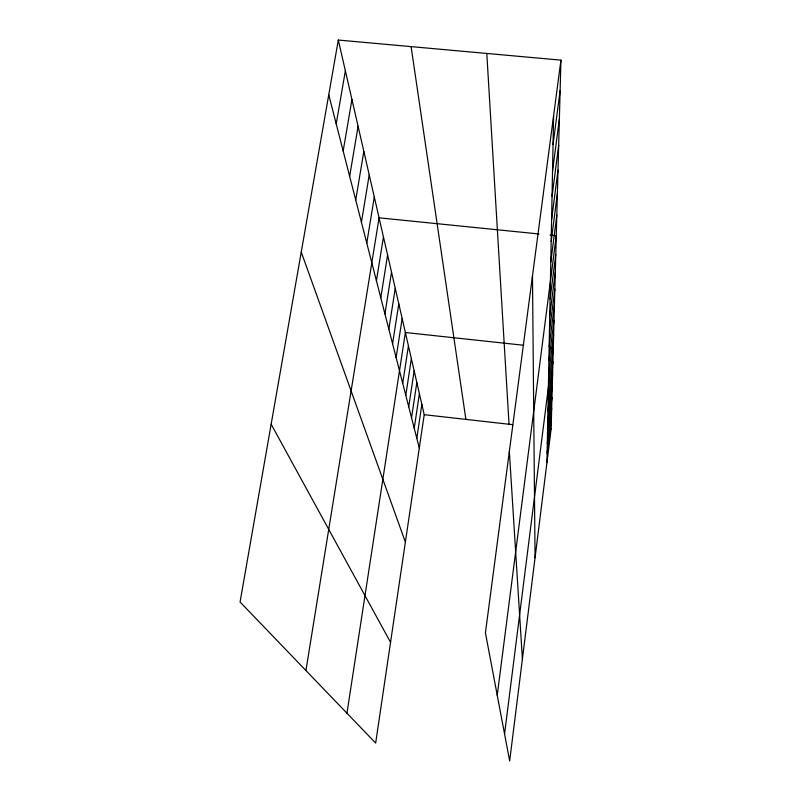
<?xml version="1.0" encoding="UTF-8"?>
<svg xmlns="http://www.w3.org/2000/svg" width="801" height="801" viewBox="0 0 801 801"><rect width="100%" height="100%" fill="white"/><g stroke="black" fill="none" stroke-linecap="round" stroke-linejoin="round"><path stroke-width="1.2" d="M546.933 462.638L553.591 115.825M560.93 60.145L485.426 632.86L509.666 760.95L551.138 429.006L560.93 60.145L338.312 40.05L240.07 602.022L375.659 743.078L424.21 414.688L338.312 40.05M547.303 443.394L551.689 408.44M547.113 453.216L551.408 418.933M548.895 360.74L554.022 320.28M548.635 374.287L553.641 334.718M504.56 733.976L553.281 348.465L549.586 348.065M548.144 399.479L552.93 361.571M547.924 411.213L552.6 374.087M547.704 422.417L552.279 386.052M547.504 433.131L551.979 397.486M497.241 695.298L556.264 235.714L550.127 235.094M550.077 298.963L555.774 254.508M549.756 315.674L555.303 272.28M549.456 331.494L554.853 289.121M549.166 346.493L554.422 305.101M552.049 196.295L558.667 145.432M551.599 219.624L558.007 170.192M551.178 241.481L557.396 193.401M550.788 261.997L556.815 215.199M553.04 144.591L560.119 90.613M552.52 171.344L559.368 118.969M416.82 438.327L421.857 404.405M408.73 406.798L414.157 370.833M411.544 417.762L416.83 382.508M414.237 428.265L419.394 393.681M402.723 383.339L408.43 345.872M405.797 395.334L411.364 358.638M346.953 713.21L405.366 332.505L523.784 345.281M392.58 343.759L398.788 303.799M396.125 357.596L402.162 318.498M384.921 313.912L391.519 272.09M388.845 329.211L395.243 288.35M380.785 297.782L387.594 254.968M376.43 280.75L383.449 236.906M305.932 670.537L379.073 217.822L539.063 233.982M366.778 243.114L374.297 196.996M361.431 222.247L369.231 174.878M355.734 200.03L363.834 151.359M349.657 176.34L358.087 126.278M343.168 151.019L351.939 99.494M336.22 123.885L345.371 70.818M424.21 414.688L512.74 424.67M547.413 428.585L551.138 429.006M271.159 424.21L390.558 642.342M301.246 252.055L405.376 542.067M328.75 94.758L419.293 447.979M411.103 46.618L465.882 419.384M509.346 451.464L522.392 659.093M486.798 53.457L509.035 424.26M532.475 276.015L535.058 557.726"/></g></svg>
